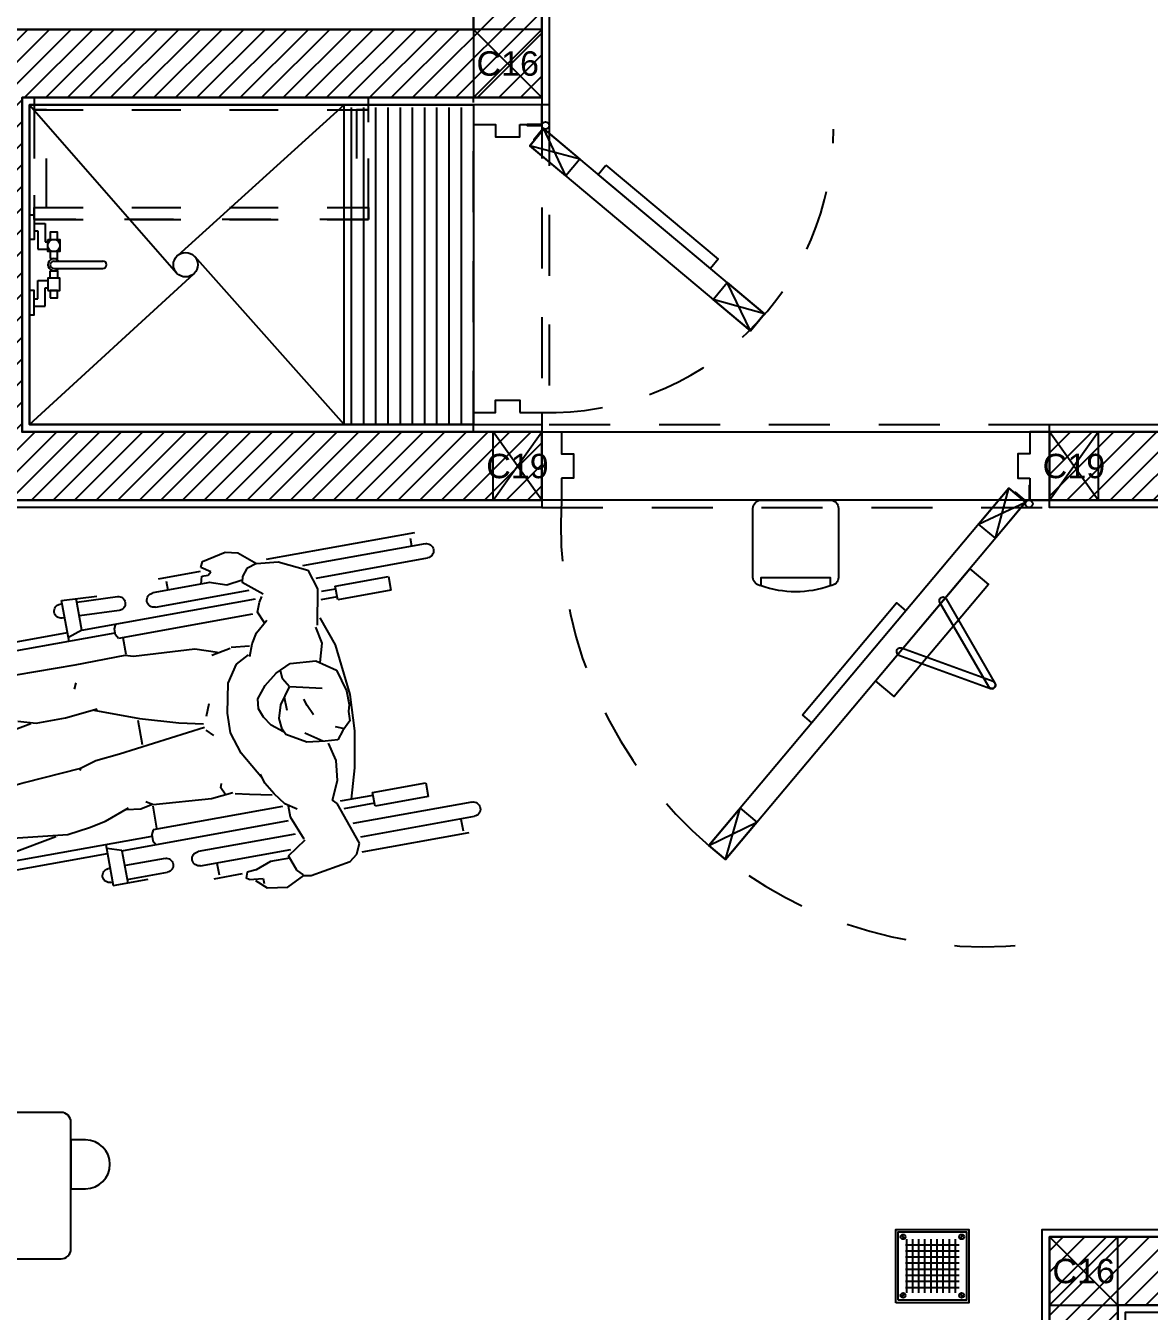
# Model space of a CAD drawing. Header units: metres. Extents: x 301.4 to 351.3, y 108.6 to 130.3.
# Drawn here: x 319.552 to 321.854, y 118.898 to 121.533 of the extents above; entities that cross this region are included whole.
import ezdxf
from ezdxf.enums import TextEntityAlignment as Align

# ---------------------------------------------------------------- set-up
doc = ezdxf.new("R2010")
doc.units = ezdxf.units.M
doc.header["$MEASUREMENT"] = 0
doc.linetypes.add('HIDDEN2', pattern=[0.1875, 0.125, -0.0625])
doc.layers.get('0').update_dxf_attribs({"color": 250, "linetype": 'CONTINUOUS', "lineweight": 25})
for name, color, linetype in [('ACCE0001', 1, 'CONTINUOUS'), ('AZJO0252', 252, 'CONTINUOUS'), ('AZJO252H', 252, 'HIDDEN2'), ('BDOR000H', 7, 'HIDDEN2'), ('DINT001H', 1, 'HIDDEN2'), ('DOOR0001', 1, 'CONTINUOUS'), ('MOPS0001', 1, 'CONTINUOUS'), ('MOPS000F', 7, 'CONTINUOUS'), ('MUEB001H', 1, 'HIDDEN2'), ('MURO000F', 7, 'CONTINUOUS'), ('PEPL0001', 1, 'CONTINUOUS')]:
    doc.layers.add(name, color=color, linetype=linetype)
for name, color, linetype, plot in [('COLU_C16', 161, 'CONTINUOUS', False), ('COLU_C19', 161, 'CONTINUOUS', False), ('REPO__NP', 161, 'CONTINUOUS', False)]:
    doc.layers.add(name, color=color, linetype=linetype, plot=plot)
doc.layers.add('MURO0004', color=4, linetype='CONTINUOUS', lineweight=30)
doc.styles.add('Arial', font='arial.ttf', dxfattribs={"height": 0.15875})

# ---------------------------------------------------------------- blocks, each defined once
blk = doc.blocks.new('GRIFO_MOPSKIN')
for p, q in [((0.01, 0.0845), (0.0325, 0.0845)), ((0.0325, 0.0845), (0.0325, 0.047)), ((0.01, 0.0695), (0.0175, 0.0695)), ((0.0175, 0.0695), (0.0175, 0.032)), ((0.0175, 0.032), (0.0375, 0.032)), ((0.0325, 0.047), (0.0375, 0.047)), ((0.0504, 0.0075), (0.1504, 0.0075)), ((0.0504, -0.0075), (0.1504, -0.0075)), ((0.0175, -0.07), (0.0175, -0.0325)), ((0.0175, -0.0325), (0.0375, -0.0325)), ((0.0325, -0.085), (0.0325, -0.0475)), ((0.0325, -0.0475), (0.0375, -0.0475)), ((0.01, -0.07), (0.0175, -0.07)), ((0.01, -0.085), (0.0325, -0.085))]:
    blk.add_line(p, q)
for points in [[(0, 0.102), (0.01, 0.102), (0.01, 0.052), (0, 0.052)], [(0.0425, 0.052), (0.0575, 0.052), (0.0575, 0.067), (0.0425, 0.067)], [(0.0375, 0.052), (0.0625, 0.052), (0.0625, 0.027), (0.0375, 0.027)], [(0.0429, 0.0125), (0.0579, 0.0125), (0.0579, 0.0275), (0.0429, 0.0275)], [(0.0425, -0.0125), (0.0575, -0.0125), (0.0575, -0.0275), (0.0425, -0.0275)], [(0, -0.1025), (0.01, -0.1025), (0.01, -0.0525), (0, -0.0525)], [(0.0375, -0.0525), (0.0625, -0.0525), (0.0625, -0.0275), (0.0375, -0.0275)], [(0.0425, -0.0675), (0.0575, -0.0675), (0.0575, -0.0525), (0.0425, -0.0525)]]:
    blk.add_lwpolyline(points, close=True)
blk.add_circle((0.05, 0.0395), 0.0125)
for centre, radius, start, end in [((0.0504, 0), 0.0125, 36.8699, 323.1301), ((0.0504, 0), 0.0075, 90, 270), ((0.1504, 0), 0.0075, 270, 90)]:
    blk.add_arc(centre, radius, start, end)
blk = doc.blocks.new('DISKP_01')
for p, q in [((0.0072, 0.4526), (0.1648, 0.6102)), ((0.0312, 0.4327), (0.1983, 0.5998)), ((0.1606, 0.5986), (0.1778, 0.5813)), ((0.2192, 0.5789), (0.044, 0.4036)), ((0.1777, 0.4986), (0.0996, 0.4205)), ((0.1197, 0.4004), (0.1978, 0.4786)), ((0.1978, 0.4786), (0.1777, 0.4986)), ((-0.0917, 0.3942), (-0.0229, 0.4431)), ((-0.0229, 0.4431), (-0.0027, 0.4463)), ((-0.0027, 0.4463), (0.0185, 0.4377)), ((0.0185, 0.4377), (0.0597, 0.354)), ((0.1037, 0.4164), (0.0583, 0.371)), ((0.1149, 0.4042), (0.0669, 0.3562)), ((0.0996, 0.4205), (0.1197, 0.4004)), ((-0.1387, 0.3686), (-0.1002, 0.3818)), ((-0.1002, 0.3818), (-0.0917, 0.3942)), ((-0.0997, 0.3803), (-0.1, 0.3637)), ((0.0836, 0.3729), (0.1406, 0.3418)), ((-0.1642, 0.3348), (-0.1387, 0.3686)), ((-0.1, 0.3637), (-0.0851, 0.333)), ((0.0597, 0.354), (0.06, 0.342)), ((-0.2047, 0.1967), (-0.0718, 0.3296)), ((-0.0407, 0.3189), (-0.1839, 0.1758)), ((-0.1712, 0.2946), (-0.1531, 0.3167)), ((-0.1656, 0.3065), (-0.1642, 0.3348)), ((-0.1531, 0.3167), (-0.1605, 0.3245)), ((-0.0882, 0.3375), (-0.1159, 0.3089)), ((-0.0851, 0.333), (-0.039, 0.342)), ((-0.0393, 0.3399), (-0.0177, 0.2909)), ((0.06, 0.342), (0.0986, 0.3275)), ((0.0986, 0.3275), (0.131, 0.3015)), ((0.1406, 0.3418), (0.2022, 0.2986)), ((-0.2713, 0.0466), (-0.026, 0.2919)), ((-0.1712, 0.2946), (-0.1724, 0.2877)), ((-0.1466, 0.2946), (-0.1611, 0.2822)), ((-0.1159, 0.3089), (-0.1466, 0.2946)), ((-0.0177, 0.2909), (-0.0016, 0.275)), ((0.0032, 0.2934), (-0.0024, 0.266)), ((0.131, 0.3015), (0.151, 0.2687)), ((0.2022, 0.2986), (0.2584, 0.2483)), ((-0.2107, 0.2347), (-0.1693, 0.2761)), ((-0.0095, 0.2653), (-0.1998, 0.075)), ((-0.1611, 0.2822), (-0.1724, 0.2877)), ((-0.0024, 0.266), (0.002, 0.2363)), ((0.1675, 0.2803), (0.1502, 0.2606)), ((0.1894, 0.278), (0.1675, 0.2803)), ((0.1931, 0.2764), (0.1872, 0.2615)), ((0.2139, 0.2786), (0.1894, 0.278)), ((0.2275, 0.2653), (0.2139, 0.2786)), ((0.2406, 0.2584), (0.2275, 0.2653)), ((-0.1988, 0.2392), (-0.1815, 0.222)), ((0.1502, 0.2606), (0.1273, 0.2311)), ((0.1411, 0.2169), (0.1483, 0.2561)), ((0.2604, 0.2376), (0.2406, 0.2584)), ((0.2584, 0.2483), (0.3251, 0.1654)), ((0.2833, 0.197), (0.2604, 0.2376)), ((-0.0269, 0.1953), (-0.0017, 0.2345)), ((0.002, 0.2363), (0.0096, 0.2084)), ((0.1273, 0.2311), (0.116, 0.187)), ((0.4149, 0.0552), (0.5789, 0.2192)), ((-0.0423, 0.1705), (-0.0269, 0.1953)), ((0.0096, 0.2084), (0.0196, 0.1901)), ((0.0141, 0.1988), (0.0321, 0.1336)), ((0.116, 0.187), (0.1208, 0.1741)), ((0.181, 0.2103), (0.1896, 0.1887)), ((0.1896, 0.1887), (0.1966, 0.1759)), ((0.2012, 0.1375), (0.2366, 0.1936)), ((0.2753, 0.1513), (0.2833, 0.197)), ((0.4815, 0.1948), (0.4034, 0.1167)), ((0.5998, 0.1983), (0.4194, 0.018)), ((0.5016, 0.1748), (0.4815, 0.1948)), ((-0.0784, 0.1364), (-0.044, 0.1652)), ((0.1176, 0.1795), (0.1141, 0.1512)), ((0.1208, 0.1741), (0.1352, 0.1569)), ((0.1577, 0.1609), (0.1767, 0.1416)), ((0.3116, 0.1406), (0.2769, 0.1601)), ((0.3251, 0.1654), (0.3527, 0.1082)), ((0.3883, -0.0505), (0.607, 0.1681)), ((0.4234, 0.0967), (0.5016, 0.1748)), ((0.5921, 0.1667), (0.5807, 0.1781)), ((-0.3137, 0.089), (-0.2542, 0.1484)), ((-0.1567, 0.0452), (-0.0784, 0.1364)), ((-0.0558, 0.1544), (-0.0496, 0.1398)), ((-0.0496, 0.1398), (-0.0416, 0.1354)), ((0.0321, 0.1336), (0.0541, 0.092)), ((0.1141, 0.1512), (0.1191, 0.1292)), ((0.1352, 0.1569), (0.1601, 0.1434)), ((0.1601, 0.1434), (0.2003, 0.1373)), ((0.2003, 0.1373), (0.2057, 0.1165)), ((0.2404, 0.1112), (0.2753, 0.1513)), ((0.3314, 0.1111), (0.3116, 0.1406)), ((-0.3402, 0.0726), (-0.2885, 0.1236)), ((-0.2339, 0.1281), (-0.292, 0.07)), ((0.1191, 0.1292), (0.1272, 0.1111)), ((0.1272, 0.1111), (0.1433, 0.098)), ((0.2057, 0.1165), (0.2172, 0.103)), ((0.2082, 0.099), (0.2404, 0.1112)), ((0.3983, 0.0699), (0.3368, 0.1116)), ((0.4075, 0.1126), (0.3835, 0.0886)), ((0.4034, 0.1167), (0.4234, 0.0967)), ((-0.2122, 0.0801), (-0.4225, -0.1302)), ((-0.2713, 0.0466), (-0.3186, 0.0939)), ((-0.2184, 0.0869), (-0.2213, 0.0965)), ((-0.2094, 0.078), (-0.2184, 0.0869)), ((0.0541, 0.092), (0.0837, 0.0636)), ((0.1433, 0.098), (0.1745, 0.0949)), ((0.1745, 0.0949), (0.2082, 0.099)), ((0.4187, 0.1004), (0.3982, 0.08)), ((-0.2797, 0.0122), (-0.3402, 0.0726)), ((-0.3376, 0.065), (-0.3349, 0.0678)), ((-0.1998, 0.075), (-0.2094, 0.078)), ((-0.1926, 0.0787), (-0.16, 0.047)), ((0.0295, 0.0469), (0.0297, 0.0662)), ((0.0837, 0.0636), (0.1353, 0.0299)), ((0.4185, 0.0315), (0.3983, 0.0699)), ((-0.3155, 0.0465), (-0.3173, 0.0447)), ((-0.2713, 0.0463), (-0.2852, 0.0184)), ((-0.1964, 0.0058), (-0.1784, 0.0297)), ((-0.1784, 0.0297), (-0.156, 0.0445)), ((-0.1601, 0.0294), (-0.1567, 0.0452)), ((0.0327, 0.0414), (-0.1116, -0.0705)), ((0.0107, -0.0071), (0.0378, 0.0355)), ((0.0777, 0.0214), (0.0529, 0.0314)), ((0.1353, 0.0299), (0.1768, 0.0211)), ((0.1768, 0.0211), (0.2064, 0.0305)), ((0.2053, 0.035), (0.2291, 0.024)), ((0.3978, -0.0275), (0.4185, 0.0315)), ((-0.437, -0.1189), (-0.2928, 0.0253)), ((-0.2408, -0.0155), (-0.1912, 0.0076)), ((0.2224, 0.0221), (0.1985, -0.0065)), ((0.2291, 0.024), (0.253, 0.0183)), ((0.253, 0.0183), (0.2863, 0.0208)), ((0.2792, 0.0206), (0.2888, -0.0037)), ((-0.2701, -0.0354), (-0.2408, -0.0155)), ((-0.0278, -0.0781), (0.0107, -0.0071)), ((0.0537, -0.2784), (0.3092, -0.0228)), ((0.2795, -0.0095), (0.0821, -0.2069)), ((0.1743, -0.0241), (0.1532, -0.0661)), ((0.1957, -0.0073), (0.1622, -0.03)), ((0.2888, -0.0037), (0.3083, -0.012)), ((0.3083, -0.012), (0.3204, -0.0152)), ((0.3259, -0.0151), (0.3209, -0.064)), ((-0.3071, -0.0633), (-0.2701, -0.0354)), ((-0.0689, -0.0422), (-0.0333, -0.0782)), ((0.178, -0.1817), (0.3159, -0.0438)), ((0.3697, -0.0625), (0.3978, -0.0275)), ((-0.3779, -0.1518), (-0.3071, -0.0633)), ((-0.1116, -0.0705), (-0.1502, -0.1021)), ((-0.0676, -0.165), (-0.0278, -0.0781)), ((0.1532, -0.0661), (0.0695, -0.1608)), ((0.3249, -0.0671), (0.2984, -0.0868)), ((0.331, -0.0709), (0.3209, -0.064)), ((0.3499, -0.0724), (0.331, -0.0709)), ((0.3697, -0.0625), (0.3499, -0.0724)), ((0.3655, -0.1064), (0.3697, -0.0625)), ((-0.4046, -0.1366), (-0.3242, -0.0812)), ((-0.1502, -0.1021), (-0.1813, -0.1189)), ((0.2984, -0.0868), (0.2824, -0.1196)), ((-0.4404, -0.1198), (-0.4841, -0.1665)), ((-0.4256, -0.1248), (-0.4404, -0.1198)), ((-0.4184, -0.1351), (-0.4256, -0.1248)), ((-0.1813, -0.1189), (-0.2708, -0.1975)), ((-0.1813, -0.1189), (-0.1851, -0.1178)), ((0.2829, -0.1185), (0.1989, -0.2025)), ((0.2705, -0.1312), (0.2842, -0.1394)), ((0.2842, -0.1394), (0.2932, -0.1301)), ((0.2932, -0.1301), (0.3021, -0.1296)), ((0.3021, -0.1296), (0.2981, -0.1517)), ((0.3095, -0.1557), (0.3522, -0.1287)), ((0.3522, -0.1287), (0.3655, -0.1064)), ((-0.4673, -0.1916), (-0.4236, -0.1493)), ((-0.4153, -0.1606), (-0.425, -0.1528)), ((-0.4236, -0.1493), (-0.4184, -0.1351)), ((-0.4209, -0.1773), (-0.4069, -0.1462)), ((-0.4069, -0.1462), (-0.4046, -0.1366)), ((0.2293, -0.2095), (0.2912, -0.1477)), ((0.2981, -0.1517), (0.3095, -0.1557)), ((-0.4834, -0.1649), (-0.5179, -0.1962)), ((-0.4673, -0.1916), (-0.4892, -0.1705)), ((-0.4326, -0.2161), (-0.4209, -0.1773)), ((-0.1136, -0.2037), (-0.061, -0.1608)), ((0.0611, -0.1768), (-0.0137, -0.2498)), ((0.0695, -0.1608), (0.0611, -0.1768)), ((0.0644, -0.1754), (0.0888, -0.2004)), ((0.221, -0.1794), (0.2343, -0.1927)), ((-0.5179, -0.1962), (-0.4794, -0.2303)), ((-0.457, -0.2114), (-0.4287, -0.1905)), ((-0.2708, -0.1975), (-0.3182, -0.2363)), ((-0.1566, -0.2469), (-0.1136, -0.2037)), ((0.0821, -0.2069), (0.0851, -0.2165)), ((-0.5067, -0.2556), (-0.457, -0.2114)), ((-0.4427, -0.2661), (-0.4326, -0.2161)), ((-0.3182, -0.2363), (-0.3425, -0.2474)), ((0.0871, -0.2193), (-0.1231, -0.4295)), ((-0.0422, -0.2274), (-0.0546, -0.2224)), ((0.0851, -0.2165), (0.094, -0.2254)), ((0.094, -0.2254), (0.1036, -0.2284)), ((-0.5357, -0.293), (-0.5067, -0.2556)), ((-0.3425, -0.2474), (-0.4059, -0.2729)), ((-0.3636, -0.2802), (-0.3329, -0.2445)), ((-0.2161, -0.2921), (-0.1633, -0.2557)), ((-0.1744, -0.2802), (-0.1566, -0.2469)), ((-0.0137, -0.2498), (-0.1439, -0.3824)), ((0.1302, -0.2385), (0.0748, -0.2993)), ((0.0951, -0.3197), (0.1514, -0.2579)), ((-0.4059, -0.2729), (-0.4427, -0.2661)), ((-0.4049, -0.2751), (-0.4123, -0.2938)), ((-0.3866, -0.3025), (-0.3636, -0.2802)), ((0.0192, -0.2868), (0.0797, -0.3472)), ((0.0533, -0.2783), (0.0255, -0.2923)), ((0.0537, -0.2784), (0.1, -0.3247)), ((-0.5447, -0.3255), (-0.5357, -0.293)), ((-0.4267, -0.3081), (-0.4473, -0.3276)), ((-0.4267, -0.3081), (-0.4123, -0.2938)), ((-0.4111, -0.2907), (-0.3945, -0.3054)), ((-0.3945, -0.3054), (-0.3866, -0.3025)), ((-0.2511, -0.3382), (-0.2161, -0.2921)), ((-0.1118, -0.4441), (0.0324, -0.2999)), ((0.0797, -0.3473), (0.1282, -0.2933)), ((-0.5364, -0.3491), (-0.5447, -0.3255)), ((-0.4473, -0.3276), (-0.4984, -0.3539)), ((-0.2751, -0.3976), (-0.2511, -0.3382)), ((0.0543, -0.3218), (0.0507, -0.3257)), ((0.072, -0.3451), (0.0746, -0.3422)), ((-0.5247, -0.3584), (-0.5364, -0.3491)), ((-0.4984, -0.3539), (-0.5247, -0.3584)), ((-0.2938, -0.4102), (-0.269, -0.3828)), ((-0.1439, -0.3824), (-0.1696, -0.4108)), ((-0.3188, -0.4361), (-0.2778, -0.399)), ((-0.2839, -0.4371), (-0.2751, -0.3976)), ((-0.1696, -0.4108), (-0.2269, -0.4566)), ((-0.1417, -0.4304), (-0.1634, -0.4099)), ((-0.3466, -0.4884), (-0.3188, -0.4361)), ((-0.2789, -0.4605), (-0.2839, -0.4371)), ((-0.1841, -0.4719), (-0.1408, -0.4313)), ((-0.1279, -0.4234), (-0.1408, -0.4313)), ((-0.1209, -0.4265), (-0.1279, -0.4234)), ((-0.1106, -0.4415), (-0.12, -0.427)), ((-0.1132, -0.4546), (-0.1106, -0.4415)), ((-0.2269, -0.4566), (-0.2789, -0.4605)), ((-0.2315, -0.4632), (-0.2365, -0.4756)), ((-0.1841, -0.4719), (-0.1605, -0.4951)), ((-0.1573, -0.4976), (-0.1132, -0.4546)), ((-0.3496, -0.513), (-0.3466, -0.4884)), ((-0.2365, -0.4756), (-0.2682, -0.5139)), ((-0.1818, -0.5245), (-0.2242, -0.4786)), ((-0.1809, -0.5251), (-0.147, -0.4902)), ((-0.3466, -0.5352), (-0.3496, -0.513)), ((-0.2682, -0.5139), (-0.3201, -0.5431)), ((-0.3387, -0.543), (-0.3466, -0.5352)), ((-0.3201, -0.5431), (-0.3387, -0.543))]:
    blk.add_line(p, q)
for centre, radius, start, end in [((0.2088, 0.5893), 0.0148, 315, 135), ((0.5893, 0.2088), 0.0148, 315, 135), ((-0.1943, 0.1863), 0.0148, 135, 315), ((-0.244, 0.1383), 0.0144, 315, 135), ((-0.3275, 0.0548), 0.0144, 135, 315), ((0.1884, -0.1921), 0.0148, 135, 315), ((0.1408, -0.2482), 0.0144, 317.6629, 137.6629), ((0.0613, -0.3354), 0.0144, 137.6629, 317.6629)]:
    blk.add_arc(centre, radius, start, end)
blk = doc.blocks.new('REPO_PISO_01')
h = blk.add_hatch()
h.set_pattern_fill('ANSI37', color=256, scale=0.1, angle=-45, style=0)
h.set_pattern_definition([(90, (-28.778205, 30.868047), (-0.0125, -3e-18), []), (180, (-28.778205, 30.868047), (3e-18, -0.0125), [])])
h.paths.add_polyline_path([(-0.13, 0.13), (-0.02, 0.13), (-0.02, 0.02), (-0.13, 0.02)])
for p, q in [((-0.1318, 0.1311), (-0.1389, 0.1382)), ((-0.1311, 0.1318), (-0.1382, 0.1389)), ((-0.0189, 0.1318), (-0.0118, 0.1389)), ((-0.0182, 0.1311), (-0.0111, 0.1382)), ((-0.1318, 0.0189), (-0.1389, 0.0118)), ((-0.1311, 0.0182), (-0.1382, 0.0111)), ((-0.0189, 0.0182), (-0.0118, 0.0111)), ((-0.0182, 0.0189), (-0.0111, 0.0118))]:
    blk.add_line(p, q)
for points in [[(-0.15, 0.15), (0, 0.15), (0, 0), (-0.15, 0)], [(-0.145, 0.145), (-0.005, 0.145), (-0.005, 0.005), (-0.145, 0.005)]]:
    blk.add_lwpolyline(points, close=True)
for centre in [(-0.135, 0.135), (-0.015, 0.135), (-0.135, 0.015), (-0.015, 0.015)]:
    blk.add_circle(centre, 0.005)

msp = doc.modelspace()

# ---------------------------------------------------------------- hatches: boundary and pattern name
at = {"layer": 'MOPS000F'}
h = msp.add_hatch(dxfattribs=at)
h.set_pattern_fill('ANSI31', color=256, scale=0.2, angle=405, style=0)
h.set_pattern_definition([(90, (320.494584, 120.720256), (-0.025, 1e-15), [])])
h.paths.add_polyline_path([(320.2046, 121.3653), (320.4696, 121.3653), (320.4696, 120.7153), (320.2046, 120.7153)])
at = {"layer": 'MURO000F'}
h = msp.add_hatch(dxfattribs=at)
h.set_pattern_fill('ANSI31', color=256, scale=0.25, angle=360, style=0)
h.set_pattern_definition([(45, (290.604584, 90.540256), (-0.022097087, 0.022097087), [])])
h.paths.add_polyline_path([(317.9496, 125.3203), (317.8096, 125.3203), (317.8096, 122.4503), (315.0496, 122.4503), (315.0496, 121.7103), (315.1896, 121.7103), (315.1896, 122.3103), (316.0896, 122.3103), (316.0896, 121.7103), (316.1796, 121.7103), (316.1796, 122.3103), (317.8096, 122.3103), (317.8096, 120.9603), (316.0896, 120.9603), (316.0896, 120.8703), (317.8096, 120.8703), (317.8096, 119.8703), (316.1796, 119.8703), (316.1796, 120.1199), (316.0896, 120.1203), (316.0896, 119.8703), (315.0496, 119.8703), (315.0496, 119.7303), (316.4296, 119.7303), (317.8096, 119.7303), (317.8096, 117.3503), (315.0496, 117.3503), (315.0496, 117.1603), (321.7896, 117.1603), (321.7896, 118.9103), (322.7696, 118.9103), (322.7696, 120.5603), (323.7296, 120.5603), (323.7296, 120.7003), (321.6496, 120.7003), (321.6496, 120.5603), (322.6296, 120.5603), (322.6296, 119.0503), (321.6496, 119.0503), (321.6496, 117.3503), (317.9496, 117.3503), (317.9496, 120.5603), (320.6096, 120.5603), (320.6096, 120.7003), (319.5446, 120.7003), (319.5446, 121.3853), (320.6096, 121.3853), (320.6096, 122.5453), (320.4696, 122.5453), (320.4696, 121.5253), (319.4046, 121.5253), (319.4046, 120.7003), (317.9496, 120.7003)])

# ---------------------------------------------------------------- linework, layer by layer
at = {"layer": 'ACCE0001'}
msp.add_lwpolyline([(321.0587, 120.3853, -0.414214), (321.0421, 120.4019), (321.0421, 120.5436, -0.414214), (321.0587, 120.5603), (321.2005, 120.5603, -0.414214), (321.2171, 120.5436), (321.2171, 120.4019, -0.414214), (321.2005, 120.3853)], format="xyb", dxfattribs=at)
msp.add_lwpolyline([(321.0587, 120.3853), (321.0587, 120.4019), (321.2005, 120.4019), (321.2005, 120.3853)], dxfattribs=at)
for points in [[(319.6246, 119.3053), (319.5246, 119.3053), (319.5246, 119.0053), (319.6246, 119.0053, 0.414214), (319.6446, 119.0253), (319.6446, 119.2853, 0.414214)], [(319.6446, 119.149), (319.6746, 119.149, 1), (319.6746, 119.249), (319.6446, 119.249)]]:
    msp.add_lwpolyline(points, format="xyb", close=True, dxfattribs=at)
msp.add_arc((321.1296, 120.5859), 0.2128, 250.5464, 289.4536, dxfattribs=at)
at = {"layer": 'AZJO0252'}
for points in [[(320.6246, 122.5753), (320.6246, 121.3703), (319.5596, 121.3703), (319.5596, 120.7153), (320.6096, 120.7153), (320.6096, 120.7003)], [(321.6496, 120.7003), (321.6496, 120.7153), (323.7446, 120.7153), (323.7446, 120.5453), (322.7846, 120.5453), (322.7846, 118.8953), (321.8046, 118.8953), (321.8046, 117.1453), (315.0346, 117.1453), (315.0346, 117.3653), (317.7946, 117.3653), (317.7946, 119.7153), (315.0346, 119.7153), (315.0346, 119.8853), (316.0746, 119.8853), (316.0746, 120.1353), (316.1946, 120.1353), (316.1946, 119.8853), (317.7946, 119.8853), (317.7946, 120.8553), (316.0746, 120.8553), (316.0746, 120.9753), (317.7946, 120.9753), (317.7946, 122.2953)], [(320.6096, 120.5603), (320.6096, 120.5453), (317.9646, 120.5453), (317.9646, 118.7653), (319.4246, 118.7653), (319.4246, 119.6453), (319.5246, 119.6453), (319.5246, 118.6653), (317.9646, 118.6653), (317.9646, 117.3653), (319.4246, 117.3653), (319.4246, 117.9653), (319.5246, 117.9653), (319.5246, 117.3653), (321.6346, 117.3653), (321.6346, 119.0653), (322.6146, 119.0653), (322.6146, 120.5453), (321.6496, 120.5453), (321.6496, 120.5603)]]:
    msp.add_lwpolyline(points, dxfattribs=at)
at = {"layer": 'AZJO252H'}
msp.add_line((320.6096, 120.5453), (321.6496, 120.5453), dxfattribs=at)
msp.add_lwpolyline([(320.6246, 121.3703), (320.6246, 120.7153), (321.6496, 120.7153)], dxfattribs=at)
at = {"layer": 'BDOR000H'}
for centre, radius, start, end in [((320.6266, 121.3204), 0.5804, 268.3157, 0.0307), ((321.5143, 120.5111), 0.8662, 176.7439, 276.1793)]:
    msp.add_arc(centre, radius, start, end, dxfattribs=at)
at = {"layer": 'COLU_C16'}
for p, q in [((320.6096, 121.5253), (320.4696, 121.3853)), ((320.4696, 121.5253), (320.6096, 121.3853)), ((321.7896, 119.0503), (321.6496, 118.9103)), ((321.6496, 119.0503), (321.7896, 118.9103))]:
    msp.add_line(p, q, dxfattribs=at)
for points in [[(320.6096, 121.5253), (320.4696, 121.5253), (320.4696, 121.3853), (320.6096, 121.3853)], [(321.7896, 119.0503), (321.6496, 119.0503), (321.6496, 118.9103), (321.7896, 118.9103)]]:
    msp.add_lwpolyline(points, close=True, dxfattribs=at)
at = {"layer": 'COLU_C19'}
for p, q in [((320.6096, 120.5603), (320.5096, 120.7003)), ((320.5096, 120.5603), (320.6096, 120.7003)), ((321.7496, 120.5603), (321.6496, 120.7003)), ((321.6496, 120.5603), (321.7496, 120.7003))]:
    msp.add_line(p, q, dxfattribs=at)
for points in [[(320.6096, 120.5603), (320.5096, 120.5603), (320.5096, 120.7003), (320.6096, 120.7003)], [(321.7496, 120.5603), (321.6496, 120.5603), (321.6496, 120.7003), (321.7496, 120.7003)]]:
    msp.add_lwpolyline(points, close=True, dxfattribs=at)
at = {"layer": 'DINT001H'}
msp.add_lwpolyline([(320.4696, 121.3853), (320.6096, 121.3853), (320.6096, 120.7003), (320.4696, 120.7003)], close=True, dxfattribs=at)
at = {"layer": 'DOOR0001'}
for p, q in [((320.6584, 121.225), (320.6138, 121.3212)), ((320.6873, 121.2595), (320.5849, 121.2868)), ((321.0368, 120.9075), (320.9892, 121.0063)), ((321.0658, 120.942), (320.9602, 120.9718)), ((321.5388, 120.4825), (321.5661, 120.585)), ((321.5044, 120.5114), (321.6006, 120.556)), ((320.986, 119.8237), (321.0159, 119.9292)), ((320.9516, 119.8526), (321.0503, 119.9003))]:
    msp.add_line(p, q, dxfattribs=at)
for points in [[(320.5646, 121.3303), (320.6096, 121.3303), (320.6096, 121.3703), (320.4696, 121.3703), (320.4696, 121.3303), (320.5146, 121.3303), (320.5146, 121.3053), (320.5646, 121.3053), (320.5646, 121.3303)], [(320.5646, 120.7403), (320.6096, 120.7403), (320.6096, 120.7003), (320.4696, 120.7003), (320.4696, 120.7403), (320.5146, 120.7403), (320.5146, 120.7653), (320.5646, 120.7653), (320.5646, 120.7403)], [(320.6496, 120.6053), (320.6496, 120.5603), (320.6096, 120.5603), (320.6096, 120.7003), (320.6496, 120.7003), (320.6496, 120.6553), (320.6746, 120.6553), (320.6746, 120.6053), (320.6496, 120.6053)], [(321.6096, 120.6053), (321.6096, 120.5603), (321.6496, 120.5603), (321.6496, 120.7003), (321.6096, 120.7003), (321.6096, 120.6553), (321.5846, 120.6553), (321.5846, 120.6053), (321.6096, 120.6053)]]:
    msp.add_lwpolyline(points, dxfattribs=at)
for points in [[(320.6096, 121.3303), (320.5796, 121.3303), (320.5796, 121.3283), (320.6096, 121.3283)], [(321.0368, 120.9075), (321.0658, 120.942), (320.6138, 121.3212), (320.5849, 121.2868)], [(320.6873, 121.2595), (320.6584, 121.225), (320.5849, 121.2868), (320.6138, 121.3212)], [(320.6138, 121.3212), (320.5945, 121.2982), (320.593, 121.2995), (320.6123, 121.3225)], [(320.7409, 121.2472), (320.9708, 121.0543), (320.9547, 121.0352), (320.7249, 121.228)], [(321.0658, 120.942), (321.0368, 120.9075), (320.9602, 120.9718), (320.9892, 121.0063)], [(320.6096, 120.7003), (321.6496, 120.7003), (321.6496, 120.5603), (320.6096, 120.5603)], [(320.9516, 119.8526), (320.986, 119.8237), (321.6006, 120.556), (321.5661, 120.585)], [(321.5388, 120.4825), (321.5044, 120.5114), (321.5661, 120.585), (321.6006, 120.556)], [(321.6096, 120.5603), (321.6096, 120.5903), (321.6076, 120.5903), (321.6076, 120.5603)], [(321.6006, 120.556), (321.5776, 120.5753), (321.5789, 120.5769), (321.6018, 120.5576)], [(321.2933, 120.1899), (321.4861, 120.4197), (321.5244, 120.3875), (321.3316, 120.1577)], [(321.1433, 120.12), (321.3361, 120.3498), (321.3552, 120.3337), (321.1624, 120.1039)], [(320.986, 119.8237), (320.9516, 119.8526), (321.0159, 119.9292), (321.0503, 119.9003)]]:
    msp.add_lwpolyline(points, close=True, dxfattribs=at)
for points in [[(321.525, 120.1776), (321.425, 120.3508, -1), (321.4379, 120.3583), (321.5379, 120.1851, -1)], [(321.534, 120.1884), (321.3461, 120.2568, 1), (321.3409, 120.2427), (321.5289, 120.1743, 1)]]:
    msp.add_lwpolyline(points, format="xyb", close=True, dxfattribs=at)
for centre in [(320.6171, 121.3283), (321.6076, 120.5528)]:
    msp.add_circle(centre, 0.0075, dxfattribs=at)
at = {"layer": 'MOPS0001'}
for p, q in [((319.5596, 121.3703), (319.8608, 121.0263)), ((320.2046, 121.3703), (319.8628, 121.0613)), ((320.2046, 120.7153), (320.2046, 121.3703)), ((320.2046, 120.7153), (319.8983, 121.0594)), ((319.5596, 120.7153), (319.8965, 121.0243))]:
    msp.add_line(p, q, dxfattribs=at)
msp.add_lwpolyline([(320.4696, 120.7153), (319.5596, 120.7153), (319.5596, 121.3703), (320.4696, 121.3703), (320.4696, 120.7153)], dxfattribs=at)
msp.add_circle((319.8796, 121.0428), 0.025, dxfattribs=at)
at = {"layer": 'MUEB001H', "ltscale": 0.25}
for points in [[(319.5696, 121.3853), (319.5696, 121.3603), (320.2546, 121.3603), (320.2546, 121.3853)], [(319.5696, 121.3853), (319.5696, 121.1353), (320.2546, 121.1353), (320.2546, 121.3853)], [(319.5696, 121.3603), (319.5696, 121.1603), (319.5946, 121.1603), (319.5946, 121.3603)], [(320.2296, 121.3603), (320.2296, 121.1603), (320.2546, 121.1603), (320.2546, 121.3603)], [(319.5696, 121.1353), (319.5696, 121.1603), (320.2546, 121.1603), (320.2546, 121.1353)]]:
    msp.add_lwpolyline(points, close=True, dxfattribs=at)
at = {"layer": 'MURO0004'}
for points in [[(320.4696, 122.5603), (320.4696, 121.5253), (319.4046, 121.5253), (319.4046, 120.7003), (317.9496, 120.7003), (317.9496, 125.3203)], [(315.0496, 117.1603), (321.7896, 117.1603), (321.7896, 118.9103), (322.7696, 118.9103), (322.7696, 120.5603), (323.7296, 120.5603), (323.7296, 120.7003), (321.6496, 120.7003), (321.6496, 120.5603), (322.6296, 120.5603), (322.6296, 119.0503), (321.6496, 119.0503), (321.6496, 117.3503), (317.9496, 117.3503), (317.9496, 120.5603), (320.6096, 120.5603), (320.6096, 120.7003), (319.5446, 120.7003), (319.5446, 121.3853), (320.6096, 121.3853), (320.6096, 122.5603)]]:
    msp.add_lwpolyline(points, dxfattribs=at)

# ---------------------------------------------------------------- block references
at = {"layer": 'MOPS0001'}
msp.add_blockref('GRIFO_MOPSKIN', (319.5596, 121.0428), dxfattribs=at)
at = {"layer": 'PEPL0001', "xscale": -1, "rotation": 235.256455090565}
for p in [(319.8218, 121.9885), (319.8655, 120.0912)]:
    msp.add_blockref('DISKP_01', p, dxfattribs=at)
at = {"layer": 'REPO__NP', "rotation": 89.99999999999673}
msp.add_blockref('REPO_PISO_01', (321.4846, 119.0653), dxfattribs=at)

# ---------------------------------------------------------------- texts
at = {"layer": 'COLU_C16', "style": 'Arial'}
for p in [(320.5396, 121.4553), (321.7196, 118.9803)]:
    msp.add_text('C16', height=0.05, rotation=360, dxfattribs=at).set_placement(p, align=Align.MIDDLE_CENTER)
at = {"layer": 'COLU_C19', "style": 'Arial'}
for p in [(320.5596, 120.6303), (321.6996, 120.6303)]:
    msp.add_text('C19', height=0.05, rotation=360, dxfattribs=at).set_placement(p, align=Align.MIDDLE_CENTER)

doc.saveas('drawing.dxf')
